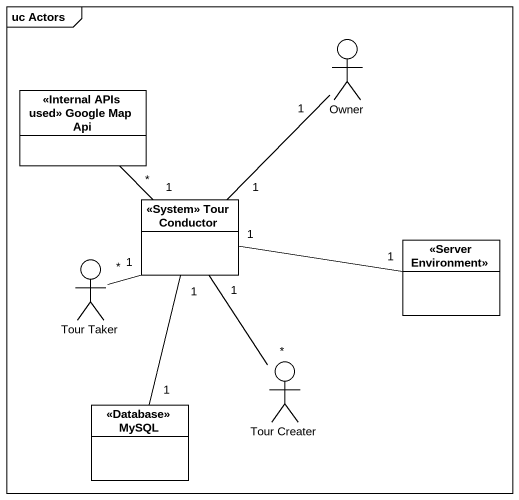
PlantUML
@startuml
mainframe uc Actors
allowmixing
hide circle
hide empty members
actor Owner
class "<<Internal APIs used>> Google Map Api" as Internal_APIs_used_Google
class "<<System>> Tour Conductor" as System_Tour_Conductor
class "<<Server Environment>>" as Server_Environment
actor "Tour Taker" as Tour_Taker
class "<<Database>> MySQL" as Database_MySQL
actor "Tour Creater" as Tour_Creater
Internal_APIs_used_Google "*" -- "1" System_Tour_Conductor
System_Tour_Conductor "1" -up- "1" Owner
System_Tour_Conductor "1" -right- "1" Server_Environment
System_Tour_Conductor "1" -- "1" Database_MySQL
System_Tour_Conductor "1" -- "*" Tour_Creater
Tour_Taker "*" -up- "1" System_Tour_Conductor
@enduml
